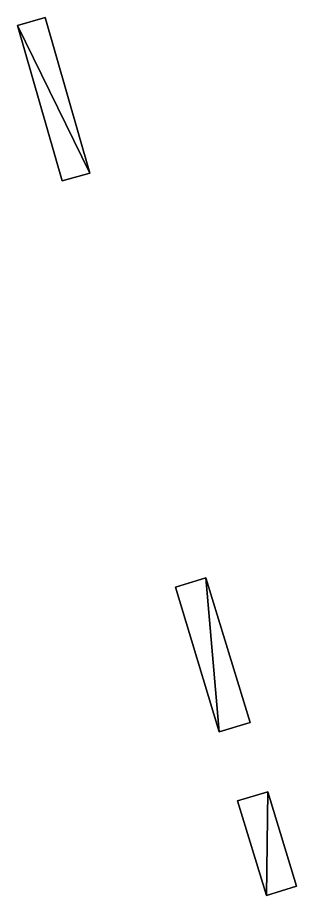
# Model space of a CAD drawing. Header units: metres. Extents: x -3947 to 4280, y -3529 to 2326.
# Drawn here: x -892.3 to -820.8, y -2969.8 to -2744.5 of the extents above; entities that cross this region are included whole.
import ezdxf

# ---------------------------------------------------------------- set-up
doc = ezdxf.new("R2010")
doc.units = ezdxf.units.M

msp = doc.modelspace()

# ---------------------------------------------------------------- linework, layer by layer
at = {"layer": 'MUROS'}
for points in [[(-885.2, -2744.5), (-892.3, -2746.5), (-892.3, -2746.5, 5), (-885.2, -2744.5, 5)], [(-873.8, -2784.4), (-885.2, -2744.5), (-885.2, -2744.5, 5), (-873.8, -2784.4, 5)], [(-892.3, -2746.5), (-880.9, -2786.4), (-880.9, -2786.4, 5), (-892.3, -2746.5, 5)], [(-880.9, -2786.4), (-873.8, -2784.4), (-873.8, -2784.4, 5), (-880.9, -2786.4, 5)], [(-844, -2888.3), (-851.8, -2890.7), (-851.8, -2890.7, 5), (-844, -2888.3, 5)], [(-832.7, -2925.4), (-844, -2888.3), (-844, -2888.3, 5), (-832.7, -2925.4, 5)], [(-851.8, -2890.7), (-840.6, -2927.8), (-840.6, -2927.8, 5), (-851.8, -2890.7, 5)], [(-840.6, -2927.8), (-832.7, -2925.4), (-832.7, -2925.4, 5), (-840.6, -2927.8, 5)], [(-835.9, -2945.5), (-828.1, -2943.2), (-828.1, -2943.2, 5), (-835.9, -2945.5, 5)], [(-828.1, -2943.2), (-820.8, -2967.4), (-820.8, -2967.4, 5), (-828.1, -2943.2, 5)], [(-828.5, -2969.8), (-835.9, -2945.5), (-835.9, -2945.5, 5), (-828.5, -2969.8, 5)], [(-820.8, -2967.4), (-828.5, -2969.8), (-828.5, -2969.8, 5), (-820.8, -2967.4, 5)]]:
    msp.add_3dface(points, dxfattribs=at)
at = {"layer": 'TECHOS'}
for points in [[(-892.3, -2746.5, 5), (-873.8, -2784.4, 5), (-885.2, -2744.5, 5)], [(-892.3, -2746.5, 5), (-880.9, -2786.4, 5), (-873.8, -2784.4, 5)], [(-840.6, -2927.8, 5), (-844, -2888.3, 5), (-851.8, -2890.7, 5)], [(-840.6, -2927.8, 5), (-832.7, -2925.4, 5), (-844, -2888.3, 5)], [(-828.1, -2943.2, 5), (-828.5, -2969.8, 5), (-835.9, -2945.5, 5)], [(-828.1, -2943.2, 5), (-820.8, -2967.4, 5), (-828.5, -2969.8, 5)]]:
    msp.add_3dface(points, dxfattribs=at)

doc.saveas('drawing.dxf')
